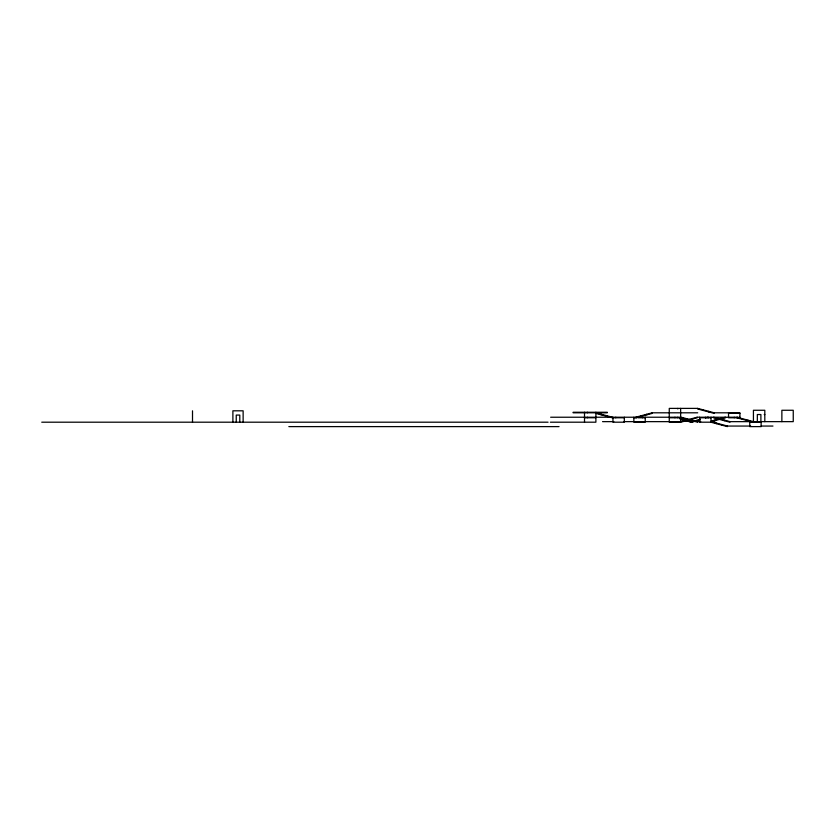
<?xml version="1.0" encoding="UTF-8"?>
<svg xmlns="http://www.w3.org/2000/svg" width="835" height="835" viewBox="0 0 835 835"><rect width="100%" height="100%" fill="white"/><g stroke="black" fill="none" stroke-linecap="round" stroke-linejoin="round"><path stroke-width="1.25" d="M601.231 414.828L601.377 414.285M606.721 416.3L606.878 415.757M680.441 418.7L680.295 419.243L691.286 422.197L700.221 419.285M685.785 420.715L685.932 420.172M686.568 419.243L686.714 418.7M692.058 420.715L692.205 420.172M714.186 412.803L697.705 408.388L697.559 408.941L714.04 413.356L714.186 412.803L739.914 412.803L739.914 417.771L728.538 417.771L728.538 412.803M697.705 421.644L697.559 422.197L681.068 417.771L681.214 417.229L697.705 421.644L700.722 421.644M703.049 410.413L703.195 409.86M708.55 411.885L708.696 411.331M716.367 423.669L716.524 423.115M718.893 419.243L719.05 418.7M721.868 425.14L722.014 424.587M724.394 420.715L724.54 420.172M750.728 426.059L727.504 426.059L727.358 426.612L710.877 422.197M730.03 421.644L729.884 422.197L713.403 417.771L713.549 417.229L730.03 421.644L793.25 421.644L793.25 410.267L781.873 410.267L781.873 421.644M742.294 419.243L742.44 418.7M747.784 420.715L747.93 420.172M753.431 421.644L753.285 422.197L736.794 417.771L736.94 417.229L753.431 421.644L753.431 410.267L764.808 410.267L764.808 421.644M652.187 412.803L635.706 417.229L635.852 417.771L652.333 413.356L652.187 412.803L697.705 412.803M623.755 421.644L680.64 421.644L697.121 417.229L738.15 417.229M705.565 417.855L707.913 417.229L708.059 417.771M700.367 419.838L691.578 422.197L679.659 418.492M711.128 421.049L725.417 417.229L725.563 417.771L711.274 421.602M697.705 408.388L669.263 408.388L669.263 422.197L680.64 422.197L680.64 408.388M573.123 412.26L607.264 412.26M573.123 412.803L607.264 412.803M728.538 413.356L739.914 413.356M764.234 414.536L764.808 414.536M550.641 417.229L680.64 417.229M739.351 417.229L739.914 417.229M584.51 417.771L595.887 417.771M612.953 417.771L624.329 417.771M633.859 417.771L636.708 417.771M637.919 417.771L645.236 417.771M669.263 417.771L680.64 417.771M699.647 417.771L711.023 417.771M602.536 421.644L613.808 421.644M711.357 421.644L714.77 421.644M41.75 422.197L548.063 422.197M550.369 422.197L595.887 422.197L595.887 412.26M749.757 422.197L761.134 422.197M761.134 426.059L772.959 426.059M288.837 426.612L559.053 426.612M711.023 421.644L727.504 426.059M719.927 418.7L720.073 419.243M714.426 420.172L714.572 420.715M697.121 417.229L697.267 417.771L680.786 422.197L680.64 421.644M696.922 420.172L697.079 420.715M691.63 418.7L691.777 419.243M686.13 420.172L686.276 420.715M646.697 414.285L646.843 414.828M641.197 415.757L641.353 416.3M761.134 421.644L761.134 426.612L749.757 426.612L749.757 421.644M760.894 421.644L760.894 414.536L757.335 414.536L757.335 421.644M755.445 421.644L755.445 422.197M734.226 417.229L734.226 417.771M731.387 412.803L731.387 413.356M711.023 417.229L711.023 422.197L699.647 422.197L699.647 417.229M708.184 417.229L708.184 417.771M705.335 417.229L705.335 417.771M677.79 408.388L677.79 408.941M677.79 417.229L677.79 417.771M674.951 417.229L674.951 417.771M674.951 421.644L674.951 422.197M645.236 417.229L645.236 422.197L633.859 422.197L633.859 417.229M642.397 417.229L642.397 417.771M639.547 421.644L639.547 422.197M624.329 417.229L624.329 422.197L612.953 422.197L612.953 417.229M615.792 417.229L615.792 417.771M587.349 412.26L587.349 412.803M587.349 417.229L587.349 417.771M584.51 412.26L584.51 422.197M243.131 422.197L243.131 410.81L232.892 410.81L232.892 422.197M239.791 422.197L239.791 415.078L236.242 415.078L236.242 422.197M192.509 410.81L192.509 422.197M595.887 412.803L595.741 413.356L612.222 417.771L612.368 417.229L595.887 412.803"/></g></svg>
